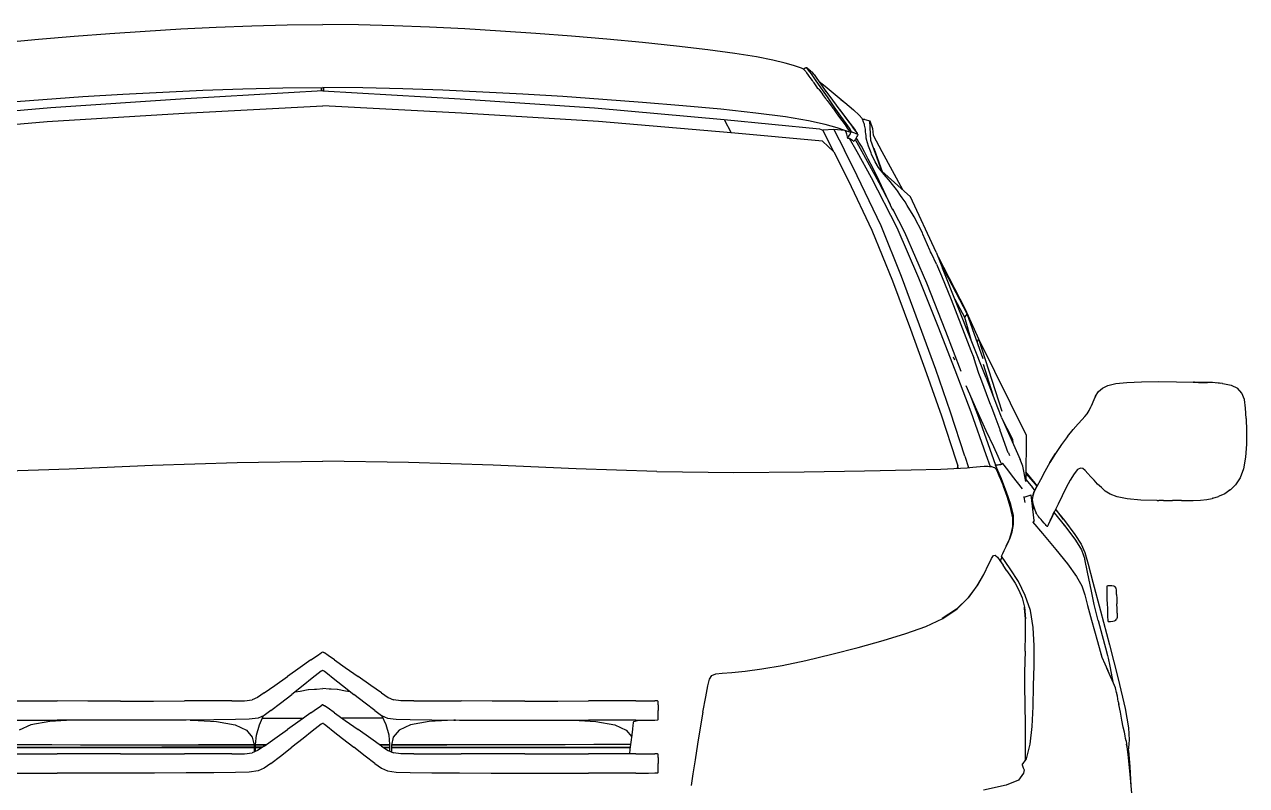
# Model space of a CAD drawing. Header units: millimetres. Extents: x -974 to 1019, y -38 to 1439.
# Drawn here: x -299 to 1019, y 618 to 1439 of the extents above; entities that cross this region are included whole.
import ezdxf

# ---------------------------------------------------------------- set-up
doc = ezdxf.new("R2010")
doc.units = ezdxf.units.MM
doc.header["$MEASUREMENT"] = 0
for name, color, linetype, true_color in [('CITROEN C4  01', 7, 'Continuous', 0x9a0018), ('CITROEN C4  02', 7, 'Continuous', 0xadadad), ('CITROEN C4  05', 7, 'Continuous', 0x0f0f12), ('CITROEN C4  06', 7, 'Continuous', 0x610000), ('CITROEN C4  08', 7, 'Continuous', 0xe1e1e1)]:
    doc.layers.add(name, color=color, linetype=linetype, true_color=true_color)

msp = doc.modelspace()

# ---------------------------------------------------------------- linework, layer by layer
at = {"layer": 'CITROEN C4  01', "linetype": 'Continuous'}
for p, q in [((-92.3, 1436.1), (-54, 1437.7)), ((-54, 1437.7), (-15.7, 1438.7)), ((-15.7, 1438.7), (22.6, 1439.1)), ((22.6, 1439.1), (22.6, 1439.1)), ((22.6, 1439.1), (22.6, 1439.1)), ((61, 1438.7), (22.6, 1439.1)), ((99.3, 1437.7), (61, 1438.7)), ((137.6, 1436.1), (99.3, 1437.7)), ((-284, 1423.1), (-245.6, 1426.4)), ((-245.6, 1426.4), (-207.3, 1429.3)), ((-207.3, 1429.3), (-169, 1431.9)), ((-169, 1431.9), (-130.7, 1434.2)), ((-130.7, 1434.2), (-92.3, 1436.1)), ((175.9, 1434.2), (137.6, 1436.1)), ((214.3, 1431.9), (175.9, 1434.2)), ((252.6, 1429.3), (214.3, 1431.9)), ((290.9, 1426.4), (252.6, 1429.3)), ((329.2, 1423.1), (290.9, 1426.4)), ((-322.3, 1419.5), (-284, 1423.1)), ((367.5, 1419.5), (329.2, 1423.1)), ((404.4, 1415.8), (367.5, 1419.5)), ((438.1, 1411.8), (404.4, 1415.8)), ((467.4, 1407.9), (438.1, 1411.8)), ((490.6, 1404), (467.4, 1407.9)), ((508.4, 1400.4), (490.6, 1404)), ((521.4, 1397.2), (508.4, 1400.4)), ((530.4, 1394.7), (521.4, 1397.2)), ((536, 1393.1), (530.4, 1394.7)), ((539.1, 1392), (536, 1393.1)), ((540.5, 1391.3), (539.1, 1392)), ((541.2, 1390.8), (540.5, 1391.3)), ((542.1, 1390.1), (541.2, 1390.8)), ((541.6, 1390.5), (542.4, 1391.6)), ((542.3, 1389.9), (542.1, 1390.1)), ((542.4, 1391.6), (543.2, 1392.1)), ((543.2, 1392.1), (543.9, 1392.2)), ((543.2, 1392.1), (543.2, 1392.1)), ((544.8, 1392.1), (543.9, 1392.2)), ((543.9, 1392.2), (543.9, 1392.2)), ((545.5, 1391.8), (544.8, 1392.1)), ((544.8, 1392.1), (544.8, 1392.1)), ((546.9, 1389.9), (544.8, 1392.1)), ((546.2, 1391.2), (545.5, 1391.8)), ((547, 1390.5), (546.2, 1391.2)), ((550, 1385.7), (546.9, 1389.9)), ((548, 1389.8), (547, 1390.5)), ((548.9, 1389.1), (548, 1389.8)), ((549.7, 1388.4), (548.9, 1389.1)), ((549.4, 1385.6), (549.4, 1385.6)), ((550.5, 1387.8), (549.7, 1388.4)), ((554.4, 1379.4), (550, 1385.7)), ((550.5, 1387.8), (552.3, 1385.6)), ((552.8, 1385), (552.3, 1385.6)), ((552.8, 1385), (552.8, 1385)), ((552.8, 1385), (555.8, 1380.8)), ((560.1, 1371.2), (554.4, 1379.4)), ((555.8, 1380.8), (560, 1374.6)), ((564.8, 1372), (558.2, 1377.2)), ((560, 1374.6), (565.5, 1366.8)), ((575.6, 1363.2), (564.8, 1372)), ((-279.4, 1358.2), (-236.3, 1361.2)), ((-236.3, 1361.2), (-193.1, 1363.8)), ((-193.1, 1363.8), (-150, 1366)), ((-150, 1366), (-106.8, 1368)), ((-106.8, 1368), (-63.7, 1369.6)), ((-63.7, 1369.6), (-20.5, 1370.6)), ((-20.5, 1370.6), (22.6, 1370.9)), ((21.4, 1367.5), (21.4, 1370.9)), ((21.4, 1367.5), (21.4, 1370.9)), ((21.5, 1367.5), (21.5, 1370.9)), ((21.5, 1367.5), (21.5, 1370.9)), ((22.6, 1370.9), (22.6, 1370.9)), ((22.6, 1370.9), (22.6, 1370.9)), ((65.8, 1370.6), (22.6, 1370.9)), ((23.8, 1367.5), (23.8, 1370.9)), ((23.8, 1367.5), (23.8, 1370.9)), ((23.8, 1367.5), (23.8, 1370.9)), ((23.9, 1367.5), (23.9, 1370.9)), ((108.9, 1369.6), (65.8, 1370.6)), ((152.1, 1368), (108.9, 1369.6)), ((195.2, 1366), (152.1, 1368)), ((238.4, 1363.8), (195.2, 1366)), ((281.5, 1361.2), (238.4, 1363.8)), ((324.7, 1358.2), (281.5, 1361.2)), ((557.8, 1369.1), (557.7, 1369.1)), ((567.1, 1361.1), (560.1, 1371.2)), ((565.3, 1367.2), (572.5, 1357.3)), ((574.6, 1350.3), (567.1, 1361.1)), ((586.5, 1354.3), (575.6, 1363.2)), ((-322.6, 1355), (-279.4, 1358.2)), ((367.8, 1355), (324.7, 1358.2)), ((411, 1351.4), (367.8, 1355)), ((452.3, 1347.6), (411, 1351.4)), ((489.9, 1343.5), (452.3, 1347.6)), ((572.5, 1357.3), (572.5, 1357.3)), ((572.5, 1357.3), (580.6, 1346.5)), ((581.7, 1340.2), (574.6, 1350.3)), ((580.4, 1346.9), (587.8, 1337.1)), ((581.2, 1345.8), (588.1, 1336.7)), ((581.7, 1358.2), (586, 1354.8)), ((586, 1354.8), (595.4, 1346.9)), ((586.5, 1354.3), (586.5, 1354.3)), ((595.4, 1346.9), (601.3, 1341.3)), ((521.9, 1339.3), (489.9, 1343.5)), ((546.6, 1335.1), (521.9, 1339.3)), ((564.8, 1331), (546.6, 1335.1)), ((587.4, 1332.1), (581.7, 1340.2)), ((590.9, 1327.2), (587.4, 1332.1)), ((587.7, 1337.2), (587.8, 1337.1)), ((587.8, 1337.1), (593.9, 1329.2)), ((588.1, 1336.7), (594.2, 1328.8)), ((601.3, 1341.3), (604.7, 1337.5)), ((604.7, 1337.5), (605.2, 1336.7)), ((577.7, 1327.4), (564.8, 1331)), ((586.1, 1324.6), (577.7, 1327.4)), ((591.2, 1322.8), (586.1, 1324.6)), ((587.7, 1321.2), (587.8, 1320.6)), ((590.8, 1319.8), (589.9, 1318.4)), ((591.6, 1321.2), (590.8, 1319.8)), ((592.6, 1324.6), (590.9, 1327.2)), ((592, 1322.6), (591.2, 1322.8)), ((591.5, 1323.3), (592, 1322.6)), ((592.2, 1322.4), (591.6, 1321.2)), ((592.6, 1323.1), (592.2, 1322.4)), ((593, 1323.4), (592.6, 1324.6)), ((592.6, 1323.1), (593, 1323.4)), ((593, 1323.4), (593.4, 1323.3)), ((593.4, 1323.3), (594.1, 1323)), ((593.9, 1329.2), (597.5, 1324.5)), ((594.1, 1323), (595.2, 1322.6)), ((597.8, 1324.1), (594.2, 1328.8)), ((595.2, 1322.6), (596.5, 1322.1)), ((596.5, 1322.1), (597.9, 1321.5)), ((599.6, 1321.7), (597.8, 1324.1)), ((597.9, 1321.5), (599, 1321.1)), ((599.6, 1319.3), (598.9, 1318.1)), ((599, 1321.1), (599.7, 1320.8)), ((600, 1320.5), (599.6, 1321.7)), ((599.9, 1320), (599.6, 1319.3)), ((599.7, 1320.8), (600, 1320.5)), ((600, 1320.5), (599.9, 1320)), ((589.3, 1317.2), (588.8, 1316.5)), ((588.8, 1316.5), (588.8, 1316.5)), ((588.8, 1316.5), (588.8, 1316.5)), ((589.9, 1318.4), (589.3, 1317.2)), ((591.9, 1315.6), (592.6, 1315.1)), ((596.1, 1313.4), (595.8, 1313.1)), ((596.6, 1314.1), (596.1, 1313.4)), ((597.3, 1315.2), (596.6, 1314.1)), ((598.1, 1316.6), (597.3, 1315.2)), ((598.9, 1318.1), (598.1, 1316.6)), ((599.1, 1315.4), (598.2, 1316.8)), ((601.1, 1312.1), (599.1, 1315.4)), ((603.8, 1307.6), (601.1, 1312.1)), ((607.1, 1301.6), (603.8, 1307.6)), ((611.3, 1293.8), (607.1, 1301.6)), ((616.5, 1283.5), (611.3, 1293.8)), ((622.9, 1270.5), (616.5, 1283.5)), ((619, 1289.4), (619, 1289.4)), ((624.1, 1282.2), (624.1, 1282.2)), ((630.6, 1254.2), (622.9, 1270.5)), ((637.6, 1238.9), (630.6, 1254.2)), ((637.6, 1238.9), (637.3, 1240.2)), ((685, 1180.5), (690.4, 1167.9)), ((690.4, 1167.9), (700.7, 1142.5)), ((700.7, 1142.5), (711.3, 1115.5)), ((711.3, 1115.5), (722.1, 1087.2)), ((722.1, 1087.2), (725, 1079.5)), ((704.7, 1077.1), (703.4, 1080.2)), ((728.4, 1023.1), (716.8, 1049.1)), ((856.4, 1038.1), (859.8, 1043)), ((859.8, 1043), (864, 1046.8)), ((864, 1046.8), (869.9, 1049.7)), ((869.9, 1049.7), (878.3, 1051.8)), ((878.3, 1051.8), (890.2, 1053)), ((890.2, 1053), (906.2, 1053.7)), ((906.2, 1053.7), (924.7, 1053.8)), ((924.7, 1053.8), (943.8, 1053.6)), ((943.8, 1053.6), (961.9, 1053.2)), ((961.9, 1053.2), (973.5, 1052.8)), ((973.5, 1052.8), (962, 1053.2)), ((962.3, 1053.2), (962, 1053.2)), ((974.2, 1052.8), (962.2, 1053.2)), ((962.2, 1053.2), (962.4, 1053.2)), ((962.7, 1053.2), (975.2, 1052.8)), ((962.7, 1053.2), (962.8, 1053.2)), ((963.4, 1053.1), (976.6, 1052.7)), ((963.5, 1053.1), (963.4, 1053.1)), ((964.4, 1053.1), (977.5, 1052.7)), ((964.5, 1053.1), (964.4, 1053.1)), ((967.7, 1052.9), (967.7, 1052.9)), ((967.7, 1052.9), (977.5, 1052.7)), ((969.3, 1052.8), (969.3, 1052.8)), ((969.3, 1052.8), (976.6, 1052.7)), ((970.5, 1052.8), (970.5, 1052.8)), ((982.6, 1052.7), (970.5, 1052.8)), ((991.8, 1051.9), (982.6, 1052.7)), ((982.6, 1052.7), (982.6, 1052.7)), ((993.4, 1051.8), (986.9, 1052.3)), ((991.8, 1051.9), (991.8, 1051.9)), ((993.4, 1051.8), (993.8, 1051.8)), ((993.8, 1051.8), (1002.7, 1049.9)), ((1002.7, 1049.9), (1009.7, 1046.6)), ((1014.4, 1041.5), (1009.7, 1046.6)), ((854.7, 1034.2), (851.9, 1027.3)), ((856.5, 1038.1), (854.7, 1034.2)), ((856.1, 1037.3), (856.4, 1038.1)), ((856.5, 1038.1), (856.5, 1038.1)), ((856.6, 1038.1), (856.6, 1038.1)), ((1017.1, 1034.4), (1014.4, 1041.5)), ((1018.5, 1025.3), (1017.1, 1034.4)), ((738.6, 1000.8), (728.4, 1023.1)), ((841.9, 1012.8), (845.1, 1016.2)), ((845.1, 1016.2), (847.6, 1019.2)), ((847.6, 1019.2), (849.8, 1022.6)), ((849.8, 1022.6), (851.9, 1027.3)), ((851.9, 1027.3), (851.9, 1027.3)), ((1019.1, 1014.1), (1018.5, 1025.3)), ((832.5, 1002.2), (837.8, 1008.4)), ((837.8, 1008.4), (841.9, 1012.8)), ((1019.1, 1014.1), (1019.5, 1000.7)), ((746.6, 983.6), (738.6, 1000.8)), ((826.3, 994.6), (819.7, 985.8)), ((826.3, 994.6), (832.5, 1002.2)), ((1019.5, 1000.7), (1019.3, 986.3)), ((751.5, 973), (746.6, 983.6)), ((762.5, 976.9), (763.5, 974)), ((762.5, 976.9), (762.5, 976.9)), ((813.2, 976.4), (807.1, 966.5)), ((807.1, 966.5), (813.2, 976.4)), ((819.7, 985.8), (813.2, 976.4)), ((819.7, 985.8), (813.2, 976.4)), ((819.7, 985.8), (817.8, 983)), ((819.7, 985.8), (817.8, 983)), ((1019.3, 986.3), (1018.3, 972.2)), ((-250.9, 959.8), (-161.3, 963.5)), ((-161.3, 963.5), (-69.8, 966.7)), ((-69.8, 966.7), (22.6, 968.1)), ((22.6, 968.1), (22.6, 968.1)), ((22.6, 968.1), (22.6, 968.1)), ((115.1, 966.7), (22.6, 968.1)), ((206.5, 963.5), (115.1, 966.7)), ((296.2, 959.8), (206.5, 963.5)), ((748.6, 963.8), (749.3, 963.9)), ((754.9, 949), (748.6, 963.8)), ((749.3, 963.9), (750.1, 964)), ((750.1, 964), (750.8, 964)), ((750.8, 964), (751.6, 964.1)), ((754, 967.4), (751.5, 973)), ((751.6, 964.1), (752.5, 964.2)), ((752.5, 964.2), (753.3, 964.3)), ((753.3, 964.3), (754.2, 964.4)), ((755, 965.1), (754, 967.4)), ((754.2, 964.4), (754.9, 964.6)), ((754.9, 964.6), (755.5, 964.9)), ((755.1, 964.7), (755, 965.1)), ((755.5, 964.9), (755.9, 965.2)), ((755.9, 965.2), (756.2, 965.4)), ((756.3, 965.5), (756.2, 965.4)), ((756.2, 965.4), (756.2, 965.4)), ((761.7, 958.6), (756.3, 965.5)), ((807.1, 966.5), (801.7, 956.8)), ((807.1, 966.5), (808.9, 969.4)), ((807.1, 966.5), (808.9, 969.4)), ((1018.3, 972.2), (1016.1, 959.7)), ((-337.8, 956.9), (-250.9, 959.8)), ((383.1, 956.9), (296.2, 959.8)), ((383.1, 956.9), (466.3, 955.9)), ((466.3, 955.9), (542.2, 956.3)), ((542.2, 956.3), (607.2, 957.4)), ((607.2, 957.4), (657.5, 958.7)), ((657.5, 958.7), (689.7, 959.5)), ((689.7, 959.5), (710.9, 960.3)), ((710.9, 960.3), (717.8, 960.8)), ((710.9, 960.3), (710.9, 960.3)), ((717.8, 960.8), (721, 961.3)), ((721, 961.3), (724.1, 961.6)), ((724.1, 961.6), (727.9, 962)), ((727.9, 962), (732.1, 962.4)), ((732.1, 962.4), (736.3, 962.6)), ((736.3, 962.6), (740.1, 962.6)), ((740.1, 962.6), (742.9, 962.2)), ((741.9, 962.3), (744, 962.1)), ((742.9, 962.2), (742.9, 962.2)), ((746.5, 961.3), (744, 962.1)), ((747.8, 960.7), (746.5, 961.3)), ((747.8, 960.7), (748.7, 960)), ((748.7, 960), (749.7, 958.7)), ((751, 955.7), (749.7, 958.7)), ((753.1, 950.4), (751, 955.7)), ((753.1, 950.4), (757.1, 940.6)), ((767, 951.8), (761.7, 958.6)), ((772.4, 945), (767, 951.8)), ((769.2, 958), (769.2, 958)), ((781.4, 954.8), (791.6, 942.9)), ((801.7, 956.8), (797, 948)), ((833.4, 954.3), (829.3, 947.6)), ((837, 958.9), (833.4, 954.3)), ((840.1, 960.6), (837, 958.9)), ((842.7, 960.1), (840.1, 960.6)), ((840.1, 960.6), (840.1, 960.6)), ((842.7, 960.1), (842.7, 960.1)), ((845.3, 958), (842.7, 960.1)), ((848.2, 954.8), (845.3, 958)), ((845.3, 958), (845.3, 958)), ((851.5, 951.2), (848.2, 954.8)), ((851.5, 951.2), (851.5, 951.2)), ((851.5, 951.2), (851.5, 951.2)), ((855, 947.4), (851.6, 951.1)), ((1012.5, 949.9), (1007.7, 942.5)), ((1016.1, 959.7), (1012.5, 949.9)), ((760.6, 934.6), (754.9, 949)), ((761.2, 929.7), (757.1, 940.6)), ((777.7, 938.2), (772.4, 945)), ((773.3, 946.4), (773.3, 946.4)), ((781.5, 947.8), (780.9, 948.4)), ((781.5, 947.8), (788.4, 939.7)), ((791.1, 936.6), (788.4, 939.7)), ((790.4, 935.1), (793.2, 940.5)), ((793.2, 940.5), (790.4, 935.1)), ((791.6, 942.9), (793.3, 940.8)), ((797, 948), (793.2, 940.5)), ((797, 948), (796.7, 947.5)), ((824.9, 939.4), (820.4, 930.5)), ((829.3, 947.6), (824.9, 939.4)), ((858.7, 943.3), (855, 947.4)), ((855, 947.4), (855, 947.4)), ((855, 947.4), (855, 947.4)), ((855.3, 947.3), (855.3, 947.3)), ((862.8, 939.4), (858.7, 943.3)), ((858.7, 943.3), (858.7, 943.3)), ((858.9, 943.3), (858.9, 943.3)), ((859.2, 943.3), (859.2, 943.3)), ((867, 935.7), (862.8, 939.4)), ((1001.8, 936.9), (995.9, 932.9)), ((1002.1, 937.1), (1001.1, 936.4)), ((1001.8, 936.9), (1001.8, 936.9)), ((1007.7, 942.5), (1002.1, 937.1)), ((765.1, 921.3), (760.6, 934.6)), ((764.9, 918), (761.2, 929.7)), ((788.7, 930.7), (788.1, 926.6)), ((788.1, 926.6), (788.1, 926.6)), ((788.1, 926.5), (788.8, 921.8)), ((788.7, 930.7), (790.4, 935.1)), ((790.4, 935.1), (788.7, 930.7)), ((790.6, 935.5), (790.4, 935.1)), ((820.4, 930.5), (816.1, 921.6)), ((872.3, 932.3), (867, 935.7)), ((879.8, 929.5), (872.3, 932.3)), ((890.5, 927.3), (879.8, 929.5)), ((905.4, 926), (890.5, 927.3)), ((922.6, 925.5), (905.4, 926)), ((923, 925.5), (922.6, 925.5)), ((923, 925.5), (923.7, 925.5)), ((923.7, 925.5), (924.9, 925.5)), ((926.9, 925.5), (924.9, 925.5)), ((930, 925.5), (926.9, 925.5)), ((930, 925.5), (934.4, 925.5)), ((934.4, 925.5), (939.5, 925.5)), ((944.7, 925.5), (939.5, 925.5)), ((949.4, 925.5), (944.7, 925.5)), ((949.4, 925.5), (953, 925.5)), ((953, 925.5), (962, 925.4)), ((962, 925.4), (969.7, 925.8)), ((969.7, 925.8), (976.5, 926.5)), ((976.5, 926.5), (982.4, 927.6)), ((983.2, 927.9), (982.4, 927.6)), ((983.2, 927.9), (989.2, 929.8)), ((989.8, 930.1), (989.2, 929.8)), ((995.9, 932.9), (989.8, 930.1)), ((767.2, 906.8), (764.9, 918)), ((767.8, 909.5), (765.1, 921.3)), ((788.8, 921.8), (790.9, 915.5)), ((790.9, 915.4), (792.3, 911.8)), ((790.9, 915.4), (791.1, 915)), ((790.9, 915.4), (790.9, 915.4)), ((808.5, 905.6), (812, 913.3)), ((808.5, 905.6), (812, 913.2)), ((812, 913.2), (808.5, 905.6)), ((808.5, 905.6), (812, 913.1)), ((808.5, 905.6), (812, 913.1)), ((812, 913.1), (808.5, 905.6)), ((811.7, 912.5), (812, 912.2)), ((811.7, 912.5), (812, 912.2)), ((811.9, 912.1), (811.7, 912.4)), ((811.9, 912.1), (811.8, 912.2)), ((811.9, 912.3), (812, 912.2)), ((816.1, 921.6), (812, 913.1)), ((812, 912.2), (824.6, 896.8)), ((813.4, 916), (823, 903.8)), ((765.6, 889.5), (767.2, 897.4)), ((766.7, 891.6), (768.1, 899.7)), ((767.2, 897.4), (767.2, 906.8)), ((768.1, 899.7), (767.8, 909.5)), ((788.8, 902.2), (799.1, 890.1)), ((789.2, 900.5), (789.2, 900.5)), ((789.2, 900.5), (789.2, 900.5)), ((804.6, 897.4), (805.7, 899.6)), ((805.7, 899.6), (808.5, 905.6)), ((807.7, 903.9), (808.5, 905.6)), ((821.7, 900.3), (823.5, 898.2)), ((823.4, 898.3), (822.5, 899.4)), ((823, 903.8), (834.2, 888.8)), ((823, 898.8), (823.4, 898.3)), ((823.6, 898.1), (823.4, 898.3)), ((824.6, 896.8), (835, 882.9)), ((761.7, 879.7), (764.3, 885.1)), ((763.2, 882.9), (765.6, 889.5)), ((764.3, 885.1), (766.7, 891.6)), ((799.1, 890.1), (813.6, 872.8)), ((834.4, 883.7), (831.4, 887.6)), ((834.2, 888.8), (840.9, 878.6)), ((834.6, 883.5), (834.4, 883.7)), ((756.4, 868.4), (757.9, 871.6)), ((757.9, 871.6), (759.6, 875.3)), ((759.6, 875.3), (761.7, 879.7)), ((760, 876.2), (760.6, 877.5)), ((760.6, 877.5), (763.2, 882.9)), ((813.6, 872.8), (826.1, 857.1)), ((835, 882.9), (841.3, 872.4)), ((840.9, 878.6), (845.1, 869.4)), ((841.3, 872.4), (844.9, 862.3)), ((754.1, 859.8), (754.8, 862.3)), ((754.8, 862.3), (755.6, 864.7)), ((755, 865.4), (756.4, 868.4)), ((764.4, 852), (755, 865.4)), ((844.9, 865.8), (844.9, 865.8)), ((845, 862.1), (844.9, 862.2)), ((848, 848.2), (845, 862.1)), ((845.1, 869.4), (848.7, 857)), ((773.2, 838.1), (764.4, 852)), ((826.1, 857.1), (835.8, 843.7)), ((852, 827.6), (848, 848.2)), ((848.7, 857), (853.7, 837.4)), ((780.6, 823.2), (773.2, 838.1)), ((835.8, 843.7), (841.6, 833.5)), ((841.6, 833.5), (845.1, 823.9)), ((851.3, 838), (851.3, 838)), ((853.7, 837.4), (861.9, 806.5)), ((869.2, 833.1), (869.3, 833.8)), ((869.2, 831.6), (869.2, 833.1)), ((869.2, 829.6), (869.2, 831.6)), ((869.3, 833.8), (871.8, 834)), ((869.3, 833.8), (869.3, 833.8)), ((871.8, 834), (874.2, 834)), ((874.2, 834), (876.1, 833.6)), ((874.2, 834), (874.2, 834)), ((876.1, 833.6), (877.5, 832.8)), ((876.1, 833.6), (876.1, 833.6)), ((877.5, 832.8), (877.8, 832.4)), ((878.7, 830.9), (877.8, 832.4)), ((877.8, 832.4), (877.8, 832.4)), ((879, 829), (878.7, 830.9)), ((777, 821.4), (777.1, 821.4)), ((777.1, 821.4), (777, 821.4)), ((786.2, 806.9), (780.6, 823.2)), ((845.1, 823.9), (848, 812.4)), ((855, 813.3), (852, 827.6)), ((869.1, 827.5), (869.2, 829.6)), ((869.1, 825.6), (869.1, 827.5)), ((869.1, 824.3), (869.1, 825.6)), ((869.1, 823.1), (869.1, 824.3)), ((869.2, 821.3), (869.1, 823.1)), ((869.2, 818.6), (869.2, 821.3)), ((869.4, 814.2), (869.2, 818.6)), ((879.2, 827.3), (879, 829)), ((879.3, 824.3), (879.2, 827.3)), ((879.3, 824.3), (879.4, 819.7)), ((879.4, 819.7), (879.6, 814.2)), ((789.1, 788.6), (786.2, 806.9)), ((848, 812.4), (852, 796.4)), ((859.1, 797.6), (854.6, 814.7)), ((854.6, 814.7), (854.6, 814.7)), ((861.9, 806.5), (871.6, 769.9)), ((869.6, 809.1), (869.4, 814.2)), ((869.7, 804), (869.6, 809.1)), ((879.8, 808.7), (879.6, 814.2)), ((879.9, 804.1), (879.8, 808.7)), ((852, 796.4), (858.5, 773.4)), ((859.5, 796), (859.1, 797.6)), ((859.5, 796), (863.8, 780)), ((869.9, 799.7), (869.7, 804)), ((870, 796.9), (869.9, 799.7)), ((870, 795.4), (870, 796.9)), ((870.1, 795), (870, 795.4)), ((870.1, 795), (872.6, 795.2)), ((870.1, 795), (870.1, 795)), ((872.6, 795.2), (875, 795.4)), ((875, 795.4), (876.9, 795.9)), ((876.9, 795.9), (878.3, 796.5)), ((878.3, 796.5), (879.2, 797.5)), ((879.6, 798.2), (879.2, 797.5)), ((879.2, 797.5), (879.2, 797.5)), ((879.9, 799.4), (879.6, 798.2)), ((879.9, 804.1), (880, 801.1)), ((880, 801.1), (879.9, 799.4)), ((879.9, 799.4), (879.9, 799.4)), ((790.2, 768.7), (789.1, 788.6)), ((863.8, 780), (867.3, 766.6)), ((790.1, 747.7), (790.2, 768.7)), ((858.5, 773.4), (863.3, 756.4)), ((867.3, 766.6), (869.5, 758.3)), ((871.6, 769.9), (881.1, 733)), ((861.9, 759.5), (861.9, 759.5)), ((863, 757.1), (863, 756.9)), ((863.3, 756.4), (869.6, 742)), ((869.5, 758.3), (869.5, 758.3)), ((869.5, 758.3), (870.2, 755.3)), ((869.5, 758.3), (869.5, 758.3)), ((870.2, 755.3), (871.9, 746.8)), ((789.5, 725.7), (790.1, 747.7)), ((867.5, 746.2), (867.5, 746.2)), ((868.1, 745.3), (869.6, 742)), ((872.7, 735.8), (869.6, 742)), ((871.9, 746.8), (874.6, 733.4)), ((789.2, 703.3), (789.5, 725.7)), ((876, 728.6), (872.7, 735.8)), ((874.6, 733.4), (875.1, 730.6)), ((878, 723.3), (876, 728.6)), ((881.1, 733), (888.4, 701.3)), ((879.2, 718.5), (878, 723.3)), ((879.2, 718.5), (879.2, 718.5)), ((879.2, 718.5), (879.3, 718.1)), ((880.1, 714.3), (879.2, 718.5)), ((881.1, 708.9), (880.1, 714.3)), ((788.3, 681.8), (789.2, 703.3)), ((881.1, 708.9), (881.1, 708.9)), ((881.7, 705.6), (881.7, 705.6)), ((883.4, 697.1), (881.7, 705.6)), ((888.4, 701.3), (891.9, 680.4)), ((-272, 687), (-292.6, 683.6)), ((-248, 688.5), (-272, 687)), ((-120.5, 688.7), (-118.7, 688.7)), ((-118.7, 688.7), (-120.5, 688.7)), ((-118.7, 688.7), (-92.2, 687)), ((-92.2, 687), (-71.8, 683.6)), ((-45.8, 683.6), (-41.2, 693.5)), ((-42.5, 690.7), (-42.5, 690.7)), ((-42.5, 690.7), (-28.6, 690.7)), ((-28.6, 690.7), (-12.6, 690.7)), ((-12.6, 690.7), (1.8, 690.7)), ((57.9, 690.7), (43.4, 690.7)), ((73.8, 690.7), (57.9, 690.7)), ((87.8, 690.7), (73.8, 690.7)), ((91, 683.6), (86.5, 693.5)), ((87.8, 690.7), (87.8, 690.7)), ((137.4, 687), (117.1, 683.6)), ((163.9, 688.7), (137.4, 687)), ((165.7, 688.7), (163.9, 688.7)), ((163.9, 688.7), (165.7, 688.7)), ((293.3, 688.5), (317.3, 687)), ((317.3, 687), (337.8, 683.6)), ((357.9, 685.5), (358, 686.6)), ((358, 686.6), (358.1, 687.2)), ((358.1, 687.2), (363.5, 688.6)), ((885, 688.6), (883.4, 697.1)), ((886.5, 681.2), (885, 688.6)), ((-292.6, 683.6), (-304.9, 677.8)), ((-71.8, 683.6), (-59.6, 677.8)), ((-59.6, 677.8), (-53.5, 670.3)), ((-48.8, 672.3), (-45.8, 683.6)), ((94.1, 672.3), (91, 683.6)), ((104.9, 677.8), (98.7, 670.3)), ((117.1, 683.6), (104.9, 677.8)), ((337.8, 683.6), (350.1, 677.8)), ((350.1, 677.8), (356.1, 670.6)), ((356.3, 672.6), (357.1, 679)), ((357.1, 679), (357.6, 683.1)), ((357.6, 683.1), (357.9, 685.5)), ((786.1, 662.6), (788.3, 681.8)), ((887.6, 675.7), (886.5, 681.2)), ((888.3, 671.7), (887.6, 675.7)), ((891.9, 680.4), (892.7, 667.2)), ((-108.2, 662), (-111.4, 662)), ((-64.7, 662), (-108.2, 662)), ((-51.5, 662), (-64.7, 662)), ((-53.5, 670.3), (-51.5, 661.7)), ((-51.5, 661.7), (-51.5, 654.3)), ((-49.9, 662.4), (-48.8, 672.3)), ((-49.9, 654.9), (-49.9, 662.4)), ((-38.8, 662), (-49.9, 662)), ((-49.9, 662), (-38.9, 662)), ((84.1, 662), (95.1, 662)), ((95.1, 662), (84.2, 662)), ((95.1, 662.4), (94.1, 672.3)), ((95.1, 654.9), (95.1, 662.4)), ((98.7, 670.3), (96.7, 661.7)), ((96.7, 661.7), (96.7, 654.3)), ((96.8, 662), (109.9, 662)), ((109.9, 662), (153.5, 662)), ((153.5, 662), (156.6, 662)), ((354.4, 657.2), (355.4, 664.9)), ((355.4, 664.9), (356.3, 672.6)), ((781.9, 647), (786.1, 662.6)), ((888.9, 668.8), (888.3, 671.7)), ((889.4, 666.3), (888.9, 668.8)), ((889.4, 666.3), (890, 662.6)), ((890.2, 660.4), (890, 662.6)), ((890, 662.6), (891.4, 651.7)), ((892.7, 667.2), (892, 658.7)), ((-309.4, 659), (-231.4, 659)), ((-281.1, 659), (-309.4, 659)), ((-237.7, 659), (-281.1, 659)), ((-194.3, 659.1), (-237.7, 659)), ((-231.4, 659), (-107.6, 659.1)), ((-150.9, 659.1), (-194.3, 659.1)), ((-107.5, 659.1), (-150.9, 659.1)), ((-107.6, 659.1), (-51.5, 659.1)), ((-64.2, 659.1), (-107.5, 659.1)), ((-51.5, 659.1), (-64.2, 659.1)), ((-49.9, 659.1), (-43.1, 659.1)), ((-43, 659.1), (-49.9, 659.1)), ((88.2, 659.1), (95.1, 659.1)), ((95.1, 659.1), (88.3, 659.1)), ((152.8, 659.1), (96.7, 659.1)), ((96.7, 659.1), (109.4, 659.1)), ((109.4, 659.1), (152.8, 659.1)), ((276.7, 659), (152.8, 659.1)), ((152.8, 659.1), (196.2, 659.1)), ((196.2, 659.1), (239.6, 659.1)), ((239.6, 659.1), (283, 659)), ((354.7, 659), (276.7, 659)), ((283, 659), (326.4, 659)), ((326.4, 659), (354.7, 659)), ((353.8, 652.2), (354.4, 657.2)), ((777.4, 640.3), (781.9, 647)), ((892, 658.7), (891.2, 653.1)), ((891.4, 651.7), (893.3, 634)), ((892.2, 655.8), (891.9, 658.3)), ((892.2, 655.8), (893.5, 638.3)), ((893.3, 634), (895.4, 609.8)), ((893.5, 638.3), (894.7, 617.6))]:
    msp.add_line(p, q, dxfattribs=at)
at = {"layer": 'CITROEN C4  01', "linetype": 'Continuous', "flags": 128}
for points in [[(557.7, 1369.1), (557.4, 1369.7), (557, 1370.1), (555.9, 1371.7), (552.7, 1376.1), (551.9, 1377.2), (551.9, 1377.2), (550.9, 1378.6), (548.5, 1382), (547.5, 1383.4), (547.4, 1383.4), (546.7, 1384.4), (545, 1386.7), (544.3, 1387.7), (544.3, 1387.7), (543.9, 1388.2), (542.7, 1389.5), (542.3, 1389.9), (542.3, 1389.9), (542.3, 1389.9)], [(557.8, 1369.1), (561.7, 1363.8), (561.9, 1363.6), (565.1, 1359.3), (565.2, 1359.2), (565.8, 1358.4), (566.2, 1357.9), (566.9, 1357), (569, 1354.2), (570.5, 1352.2), (573, 1348.7), (573.6, 1348.1), (576.7, 1343.7), (578.5, 1341.3), (580.3, 1338.7), (582.7, 1335.6), (584.2, 1333.5), (585.9, 1331), (586.2, 1330.7)], [(609.1, 1316.2), (608.9, 1319.3), (608.7, 1321), (608.4, 1323.2), (608.3, 1324), (608.1, 1326.1), (607.3, 1330.4), (607.1, 1331.4), (607.1, 1331.6), (607, 1331.8), (605.9, 1334.7), (605.7, 1335.1), (605.1, 1336.7), (605.1, 1336.7)], [(586.2, 1330.7), (588.6, 1327.3), (589.7, 1325.7), (591, 1323.9), (591.5, 1323.3)], [(586.7, 1324.4), (586.8, 1324), (587, 1323.5), (587.5, 1322.2), (587.5, 1322), (587.7, 1321.2)], [(587.8, 1320.6), (588.1, 1319.2), (588.5, 1317.8), (588.5, 1317.7), (588.5, 1317.6)], [(588.5, 1317.6), (588.7, 1316.9), (588.8, 1316.5), (588.8, 1316.5), (588.8, 1316.5), (589, 1316.5), (589.4, 1316.5), (589.5, 1316.5), (589.6, 1316.5), (589.9, 1316.5), (590.3, 1316.4), (590.3, 1316.4)], [(590.3, 1316.4), (590.7, 1316.4), (591.3, 1316), (591.4, 1315.9), (591.9, 1315.6)], [(592.6, 1315.1), (593, 1314.9), (593.8, 1314.4), (594.2, 1314.1), (594.5, 1313.9), (594.8, 1313.7), (595.3, 1313.3), (595.4, 1313.3), (595.5, 1313.2), (595.7, 1313.1), (595.7, 1313.1), (595.8, 1313.1), (595.8, 1313.1)], [(635.2, 1269.3), (628.3, 1277.3), (622.4, 1284.9), (618.8, 1290.9), (618.6, 1291.2), (618.4, 1291.7), (614.9, 1299.2), (614.3, 1300.6), (611.6, 1307.8), (609.3, 1314.9), (609.2, 1315.2), (609.2, 1315.4), (609.2, 1315.9), (609.1, 1316.2)], [(685, 1180.5), (679.5, 1192), (678.5, 1193.8), (678, 1194.9), (677.7, 1195.5), (670.3, 1212.8), (669.6, 1214.1), (660.8, 1231.4), (659.6, 1233.4), (653.2, 1243.9), (650.9, 1247.7), (647.7, 1252.1), (645.9, 1254.5), (642.9, 1259.5), (641.7, 1261.1), (635.9, 1268.3), (635.2, 1269.3), (635.2, 1269.3)], [(732, 1058.9), (731.9, 1059.1), (730.6, 1062.5), (725, 1079.5)], [(762.5, 976.9), (762.4, 976.9), (753.7, 1001.2), (753.5, 1001.6), (748.2, 1016), (747.8, 1017.2), (743.9, 1027.5), (743.9, 1027.8), (743.3, 1029.2), (742.6, 1030.9), (732.6, 1057.3), (732, 1058.9)], [(978, 1052.7), (966, 1053), (966, 1053)], [(790.8, 915.7), (788.8, 921.8), (788.2, 926.2)], [(791.8, 913.2), (791.7, 913.3), (791.7, 913.3)], [(792.2, 912.2), (792.2, 912.2), (792.2, 912.2)], [(804.7, 897.4), (804.6, 897.4), (804.4, 897.5), (804.2, 897.6), (803.4, 898.5), (803.2, 898.6), (802.5, 899.5), (802.5, 899.5), (801.2, 901), (798.8, 903.7), (797.7, 905), (796.2, 906.8), (794.8, 908.4), (794.5, 908.8), (794.1, 909.3), (793.4, 910.2), (793.4, 910.2), (793, 910.8), (792.7, 911.2), (792.5, 911.4), (792.3, 911.8), (792.3, 911.8)], [(805.2, 898.5), (805.1, 898.4), (805.1, 898.3)], [(-7.6, 718.9), (-7.1, 719), (-1.7, 719.8), (6.8, 721.5), (7.2, 721.5), (13.6, 721.9), (15.7, 722), (22.6, 722.6)], [(22.6, 722.6), (22.6, 722.6), (22.6, 722.6)], [(22.6, 722.6), (22.6, 722.6), (22.6, 722.6)], [(52.9, 718.9), (52.3, 719), (47, 719.8), (38.4, 721.5), (38.1, 721.5), (31.7, 721.9), (29.5, 722), (22.6, 722.6)], [(881.1, 708.9), (881.7, 705.6), (881.6, 706.4)], [(-309.8, 662.4), (-308.2, 662.4), (-282.3, 662.3), (-281.9, 662.3), (-269.8, 662.2), (-238.8, 662.1), (-233.3, 662.1), (-231.5, 662.1), (-195.3, 662), (-195.2, 662), (-190.5, 662), (-151.7, 662), (-149.5, 662), (-111.4, 662), (-108.5, 661.9), (-108.5, 661.9), (-108.2, 661.9), (-82.5, 662), (-66.3, 662), (-64.7, 662), (-51.5, 662)], [(355.1, 662.4), (353.4, 662.4), (327.5, 662.3), (327.1, 662.3), (315.1, 662.2), (284, 662.1), (278.5, 662.1), (276.8, 662.1), (240.6, 662), (240.5, 662), (235.8, 662), (197, 662), (194.8, 662), (156.6, 662), (153.8, 661.9), (153.7, 661.9), (153.4, 661.9), (127.8, 662), (111.6, 662), (109.9, 662), (96.8, 662)], [(-151, 659.3), (-178.6, 659.2), (-194.4, 659.2), (-216.5, 659.2), (-224.7, 659.2), (-231.5, 659.2), (-237.8, 659.2), (-277.1, 659.1), (-281.1, 659.1), (-298.4, 659.1), (-309.4, 659.1)], [(-51.5, 659.3), (-64.2, 659.3), (-85.4, 659.3), (-87.7, 659.3), (-107.6, 659.3), (-107.6, 659.3), (-132.6, 659.3), (-151, 659.3)], [(-42.7, 659.3), (-44.3, 659.3), (-49.9, 659.3)], [(88, 659.3), (89.6, 659.3), (95.1, 659.3)], [(96.7, 659.3), (109.4, 659.3), (130.6, 659.3), (133, 659.3), (152.8, 659.3), (152.9, 659.3), (177.8, 659.3), (196.2, 659.3)], [(196.2, 659.3), (223.9, 659.2), (239.6, 659.2), (261.7, 659.2), (269.9, 659.2), (276.8, 659.2), (283, 659.2), (322.4, 659.1), (326.4, 659.1), (343.7, 659.1), (354.7, 659.1)], [(777.4, 640.3), (778.2, 638.4), (778.5, 637.2), (779.4, 635.1)]]:
    msp.add_lwpolyline(points, dxfattribs=at)
at = {"layer": 'CITROEN C4  02', "linetype": 'Continuous'}
for p, q in [((9.8, 753.5), (-1.7, 745.3)), ((9.8, 753.5), (16.9, 758.5)), ((16.9, 758.5), (20.7, 761.1)), ((22.2, 762.1), (20.7, 761.1)), ((22.6, 762.2), (22.2, 762.1)), ((22.2, 762.1), (22.2, 762.1)), ((22.2, 762.1), (22.2, 762.1)), ((22.6, 762.2), (23.1, 762.1)), ((23.1, 762.1), (23.1, 762.1)), ((23.1, 762.1), (24.6, 761.1)), ((23.1, 762.1), (23.1, 762.1)), ((28.3, 758.5), (24.6, 761.1)), ((35.4, 753.5), (28.3, 758.5)), ((35.4, 753.5), (46.9, 745.3)), ((-1.7, 745.3), (-15.4, 735.6)), ((17.5, 738.8), (11.3, 733.9)), ((17.5, 738.8), (11.3, 733.9)), ((20.8, 741.3), (17.5, 738.8)), ((17.5, 738.8), (17.5, 738.8)), ((22.2, 742.3), (20.8, 741.3)), ((22.6, 742.3), (22.2, 742.3)), ((22.6, 742.3), (23, 742.3)), ((23, 742.3), (24.4, 741.3)), ((24.4, 741.3), (27.7, 738.8)), ((27.7, 738.8), (33.9, 733.9)), ((27.7, 738.8), (27.7, 738.8)), ((27.7, 738.8), (33.9, 733.9)), ((46.9, 745.3), (60.7, 735.6)), ((-40.7, 717.9), (-29.2, 725.9)), ((-29.2, 725.9), (-15.4, 735.6)), ((1.3, 725.9), (-10.8, 716.4)), ((11.3, 733.9), (1.3, 725.9)), ((33.9, 733.9), (44, 725.9)), ((44, 725.9), (56.1, 716.4)), ((74.4, 725.9), (60.7, 735.6)), ((85.9, 717.9), (74.4, 725.9)), ((-47.7, 713), (-53.7, 710.5)), ((-40.7, 717.9), (-47.7, 713)), ((85.9, 717.9), (93, 713)), ((93, 713), (98.9, 710.5)), ((-315, 709.4), (-292.8, 709.3)), ((-292.8, 709.3), (-264, 709.3)), ((-230.9, 709.2), (-264, 709.3)), ((-195.6, 709.2), (-230.9, 709.2)), ((-195.6, 709.2), (-160.1, 709.2)), ((-160.1, 709.2), (-126.8, 709.3)), ((-97.8, 709.4), (-126.8, 709.3)), ((-75.4, 709.4), (-97.8, 709.4)), ((-75.4, 709.4), (-61.8, 709.5)), ((-61.8, 709.5), (-53.7, 710.5)), ((9.8, 696.4), (16.9, 701.4)), ((16.9, 701.4), (20.7, 704)), ((22.2, 705), (20.7, 704)), ((22.6, 705.1), (22.2, 705)), ((22.2, 705), (22.2, 705)), ((22.2, 705), (22.2, 705)), ((22.6, 705.1), (23.1, 705)), ((23.1, 705), (23.1, 705)), ((23.1, 705), (24.6, 704)), ((23.1, 705), (23.1, 705)), ((28.3, 701.4), (24.6, 704)), ((35.4, 696.4), (28.3, 701.4)), ((107, 709.5), (98.9, 710.5)), ((120.7, 709.4), (107, 709.5)), ((120.7, 709.4), (143.1, 709.4)), ((143.1, 709.4), (172, 709.3)), ((205.4, 709.2), (172, 709.3)), ((240.8, 709.2), (205.4, 709.2)), ((240.8, 709.2), (276.2, 709.2)), ((276.2, 709.2), (309.3, 709.3)), ((338, 709.3), (309.3, 709.3)), ((360.3, 709.4), (338, 709.3)), ((360.3, 709.4), (373.9, 709.4)), ((373.9, 709.4), (381.1, 709.4)), ((383.8, 709.3), (381.1, 709.4)), ((384.2, 709.2), (383.8, 709.3)), ((384.5, 708.9), (384.2, 709.2)), ((384.6, 708.3), (384.5, 708.9)), ((384.6, 707.2), (384.6, 708.3)), ((384.6, 705.3), (384.6, 707.2)), ((384.6, 705.3), (384.6, 702.4)), ((384.6, 702.4), (384.6, 699)), ((384.7, 695.7), (384.6, 699)), ((-315.1, 688.6), (-292.8, 688.6)), ((-292.8, 688.6), (-264, 688.5)), ((-230.7, 688.5), (-264, 688.5)), ((-195, 688.5), (-230.7, 688.5)), ((-159.1, 688.6), (-195, 688.5)), ((-125, 688.7), (-159.1, 688.6)), ((-95.1, 688.9), (-125, 688.7)), ((-71.6, 689.2), (-95.1, 688.9)), ((-56.7, 689.6), (-71.6, 689.2)), ((-47.3, 690.9), (-56.7, 689.6)), ((-40.6, 693.8), (-47.3, 690.9)), ((-33.4, 698.9), (-40.6, 693.8)), ((-40.6, 693.8), (-40.6, 693.8)), ((-1.7, 688.2), (-15.4, 678.5)), ((9.8, 696.4), (-1.7, 688.2)), ((35.4, 696.4), (46.9, 688.2)), ((46.9, 688.2), (60.7, 678.5)), ((78.7, 698.9), (85.9, 693.8)), ((85.9, 693.8), (85.9, 693.8)), ((85.9, 693.8), (92.6, 690.9)), ((92.6, 690.9), (101.9, 689.6)), ((101.9, 689.6), (116.8, 689.2)), ((116.8, 689.2), (140.4, 688.9)), ((140.4, 688.9), (170.3, 688.7)), ((170.3, 688.7), (204.3, 688.6)), ((204.3, 688.6), (240.3, 688.5)), ((240.3, 688.5), (276, 688.5)), ((276, 688.5), (309.2, 688.5)), ((338.1, 688.6), (309.2, 688.5)), ((360.3, 688.6), (338.1, 688.6)), ((360.3, 688.6), (374, 688.7)), ((374, 688.7), (381.1, 688.7)), ((381.1, 688.7), (383.8, 688.8)), ((383.8, 688.8), (384.2, 688.9)), ((384.2, 688.9), (384.5, 689.2)), ((384.5, 689.2), (384.6, 689.8)), ((384.6, 689.8), (384.7, 690.9)), ((384.7, 692.8), (384.7, 695.7)), ((384.7, 690.9), (384.7, 692.8)), ((-29.2, 668.8), (-15.4, 678.5)), ((11.3, 676.8), (1.3, 668.8)), ((17.5, 681.6), (11.3, 676.8)), ((20.8, 684.2), (17.5, 681.6)), ((17.5, 681.6), (17.5, 681.6)), ((22.2, 685.1), (20.8, 684.2)), ((22.6, 685.2), (22.2, 685.1)), ((22.6, 685.7), (22.6, 685.2)), ((22.6, 685.7), (22.6, 685.2)), ((22.6, 685.2), (23, 685.1)), ((23, 685.1), (24.4, 684.2)), ((24.4, 684.2), (27.7, 681.6)), ((27.7, 681.6), (27.7, 681.6)), ((27.7, 681.6), (33.9, 676.8)), ((33.9, 676.8), (44, 668.8)), ((74.4, 668.8), (60.7, 678.5)), ((-40.7, 660.7), (-47.7, 655.8)), ((-40.7, 660.7), (-29.2, 668.8)), ((1.3, 668.8), (-10.8, 659.3)), ((44, 668.8), (56.1, 659.3)), ((85.9, 660.7), (74.4, 668.8)), ((85.9, 660.7), (93, 655.8)), ((-315, 652.2), (-292.8, 652.2)), ((-292.8, 652.2), (-264, 652.2)), ((-230.9, 652.1), (-264, 652.2)), ((-195.6, 652.1), (-230.9, 652.1)), ((-195.6, 652.1), (-160.1, 652.1)), ((-160.1, 652.1), (-126.8, 652.2)), ((-97.8, 652.2), (-126.8, 652.2)), ((-75.4, 652.3), (-97.8, 652.2)), ((-75.4, 652.3), (-61.8, 652.4)), ((-61.8, 652.4), (-53.7, 653.3)), ((-47.7, 655.8), (-53.7, 653.3)), ((93, 655.8), (98.9, 653.3)), ((107, 652.4), (98.9, 653.3)), ((120.7, 652.3), (107, 652.4)), ((120.7, 652.3), (143.1, 652.2)), ((143.1, 652.2), (172, 652.2)), ((205.4, 652.1), (172, 652.2)), ((240.8, 652.1), (205.4, 652.1)), ((240.8, 652.1), (276.2, 652.1)), ((276.2, 652.1), (309.3, 652.2)), ((338, 652.2), (309.3, 652.2)), ((360.3, 652.2), (338, 652.2)), ((360.3, 652.2), (373.9, 652.3)), ((373.9, 652.3), (381.1, 652.3)), ((383.8, 652.2), (381.1, 652.3)), ((384.2, 652), (383.8, 652.2)), ((384.5, 651.8), (384.2, 652)), ((384.6, 651.2), (384.5, 651.8)), ((384.6, 650.1), (384.6, 651.2)), ((384.6, 648.2), (384.6, 650.1)), ((384.6, 648.2), (384.6, 645.3)), ((-47.3, 633.8), (-56.7, 632.5)), ((-40.6, 636.7), (-47.3, 633.8)), ((-33.4, 641.8), (-40.6, 636.7)), ((-40.6, 636.7), (-40.6, 636.7)), ((78.7, 641.8), (85.9, 636.7)), ((85.9, 636.7), (85.9, 636.7)), ((85.9, 636.7), (92.6, 633.8)), ((92.6, 633.8), (101.9, 632.5)), ((384.6, 645.3), (384.6, 641.9)), ((384.7, 638.6), (384.6, 641.9)), ((384.6, 632.7), (384.7, 633.8)), ((384.7, 635.7), (384.7, 638.6)), ((384.7, 633.8), (384.7, 635.7)), ((-315.1, 631.5), (-292.8, 631.5)), ((-292.8, 631.5), (-264, 631.4)), ((-230.7, 631.4), (-264, 631.4)), ((-195, 631.4), (-230.7, 631.4)), ((-159.1, 631.4), (-195, 631.4)), ((-125, 631.6), (-159.1, 631.4)), ((-95.1, 631.8), (-125, 631.6)), ((-71.6, 632.1), (-95.1, 631.8)), ((-56.7, 632.5), (-71.6, 632.1)), ((101.9, 632.5), (116.8, 632.1)), ((116.8, 632.1), (140.4, 631.8)), ((140.4, 631.8), (170.3, 631.6)), ((170.3, 631.6), (204.3, 631.4)), ((204.3, 631.4), (240.3, 631.4)), ((240.3, 631.4), (276, 631.4)), ((276, 631.4), (309.2, 631.4)), ((338.1, 631.5), (309.2, 631.4)), ((360.3, 631.5), (338.1, 631.5)), ((360.3, 631.5), (374, 631.5)), ((374, 631.5), (381.1, 631.6)), ((381.1, 631.6), (383.8, 631.7)), ((383.8, 631.7), (384.2, 631.8)), ((384.2, 631.8), (384.5, 632.1)), ((384.5, 632.1), (384.6, 632.7))]:
    msp.add_line(p, q, dxfattribs=at)
at = {"layer": 'CITROEN C4  02', "linetype": 'Continuous', "flags": 128}
for points in [[(-33.4, 698.9), (-23, 707), (-10.8, 716.4)], [(78.7, 698.9), (68.2, 707), (56.1, 716.4)], [(-33.4, 641.8), (-23, 649.8), (-10.8, 659.3)], [(78.7, 641.8), (68.2, 649.8), (56.1, 659.3)]]:
    msp.add_lwpolyline(points, dxfattribs=at)
at = {"layer": 'CITROEN C4  05', "linetype": 'Continuous'}
for p, q in [((-125.5, 1359), (-270.7, 1349.1)), ((22.6, 1367.5), (-125.5, 1359)), ((22.6, 1367.5), (22.6, 1367.5)), ((22.6, 1367.5), (22.6, 1367.5)), ((22.6, 1367.5), (170.7, 1359)), ((170.7, 1359), (316, 1349.1)), ((-270.7, 1349.1), (-410.5, 1336.7)), ((-127, 1343.4), (22.6, 1351.1)), ((22.6, 1351.1), (22.6, 1351.1)), ((22.6, 1351.1), (22.6, 1351.1)), ((172.3, 1343.4), (22.6, 1351.1)), ((316, 1349.1), (455.7, 1336.7)), ((-418.2, 1322.3), (-274.8, 1334.3)), ((-274.8, 1334.3), (-127, 1343.4)), ((320, 1334.3), (172.3, 1343.4)), ((463.4, 1322.3), (320, 1334.3)), ((455.7, 1336.7), (463.4, 1322.3)), ((455.7, 1336.7), (558.8, 1326.3)), ((607.7, 1336.7), (605.1, 1336.7)), ((607.7, 1336.7), (613, 1335)), ((613, 1335), (615.9, 1326.8)), ((614.1, 1313.7), (613, 1335)), ((613, 1335), (613, 1335)), ((562, 1313), (463.4, 1322.3)), ((558.8, 1326.3), (562.3, 1325)), ((574.2, 1325.8), (562.3, 1325)), ((574.1, 1301.6), (562.3, 1325)), ((585.8, 1324.7), (574.2, 1325.8)), ((574.2, 1325.8), (585.5, 1303.3)), ((586.2, 1324.5), (587.5, 1322.2)), ((615.9, 1326.8), (616.4, 1319.6)), ((615.9, 1326.8), (615.9, 1326.8)), ((616.4, 1319.6), (625.9, 1301.9)), ((562, 1313), (574.1, 1301.6)), ((590.7, 1316.4), (598.8, 1301.9)), ((597.1, 1314.9), (606.1, 1298.6)), ((625.9, 1280.8), (614.1, 1313.7)), ((617.3, 1305.6), (626.1, 1280.5)), ((574.1, 1301.6), (589.6, 1271.1)), ((599.4, 1275.8), (585.5, 1303.3)), ((598.8, 1301.9), (614.4, 1273.8)), ((606.1, 1298.6), (622.7, 1268.6)), ((625.9, 1301.9), (648.1, 1260.9)), ((625.8, 1280.7), (625.9, 1280.8)), ((656.9, 1253.1), (625.8, 1280.7)), ((625.9, 1280.8), (625.9, 1280.6)), ((589.6, 1271.1), (615.2, 1217)), ((625, 1221.7), (599.4, 1275.8)), ((614.4, 1273.8), (642, 1220.1)), ((622.7, 1268.6), (634.8, 1245.1)), ((629.2, 1257.1), (628.1, 1258.1)), ((684.5, 1193.6), (656.9, 1253.1)), ((637.3, 1240.2), (650.3, 1214.9)), ((615.2, 1217), (637.3, 1162.6)), ((647.2, 1167.1), (625, 1221.7)), ((642, 1220.1), (665.6, 1165.8)), ((650.3, 1214.9), (674, 1160.4)), ((684.5, 1193.6), (691.4, 1176.2)), ((686.6, 1188.3), (715.7, 1131.9)), ((717.8, 1127), (689.8, 1180.3)), ((738.5, 1058), (691.4, 1176.2)), ((637.3, 1162.6), (656.8, 1110.3)), ((666.6, 1114.7), (647.2, 1167.1)), ((665.6, 1165.8), (686.3, 1113.6)), ((674, 1160.4), (694.6, 1108.1)), ((704.7, 1142.9), (715.2, 1123.3)), ((717.8, 1127), (715.2, 1123.3)), ((715.2, 1123.3), (722.1, 1099.3)), ((715.7, 1131.9), (730.2, 1099.9)), ((715.7, 1131.9), (717.8, 1127)), ((735.4, 1078.3), (717.8, 1127)), ((656.8, 1110.3), (674.2, 1062.7)), ((684, 1067), (666.6, 1114.7)), ((686.3, 1113.6), (704.7, 1066.4)), ((694.6, 1108.1), (711.3, 1065.1)), ((730.2, 1099.9), (728.8, 1096.6)), ((730.2, 1099.9), (781.7, 996)), ((730.2, 1099.9), (755.3, 1021.9)), ((735.2, 1072.6), (745.5, 1039.7)), ((674.2, 1062.7), (690.3, 1016.7)), ((700.1, 1020.9), (684, 1067)), ((704.7, 1066.4), (721.8, 1021.3)), ((738.5, 1058), (750.7, 1026)), ((720.9, 1039.9), (730.1, 1015.6)), ((690.3, 1016.7), (705.8, 969.3)), ((715.5, 973.5), (700.1, 1020.9)), ((721.8, 1021.3), (738.2, 975.3)), ((730.1, 1015.6), (746.5, 969.6)), ((750.7, 1026), (754.7, 1015.7)), ((754.8, 1015.5), (766.9, 991.6)), ((756.9, 1011.3), (775, 969.7)), ((766.9, 991.6), (767.3, 987.3)), ((781.7, 996), (781.4, 947.9)), ((781.7, 996), (781.7, 996)), ((705.8, 969.3), (707.8, 963)), ((707.5, 960.2), (707.8, 963)), ((708.7, 960.2), (707.8, 963)), ((715.5, 973.5), (719.5, 961.1)), ((738.2, 975.3), (742.8, 962.2)), ((746.5, 969.6), (753.2, 950.3)), ((778.1, 962.6), (775, 969.7)), ((781.2, 946.4), (778.1, 962.6)), ((781.4, 945.9), (778.1, 962.6)), ((762.5, 929.1), (761.4, 929.1)), ((779.5, 929.1), (778.7, 929.1)), ((779.5, 929.1), (786.9, 931.5)), ((780.7, 923.5), (779.5, 929.1)), ((790.1, 903.8), (786.9, 931.5)), ((790.1, 903.8), (788.7, 901.9)), ((790.1, 903.8), (790.1, 903.8)), ((790.1, 903.8), (790.1, 903.8)), ((790.1, 903.8), (790.1, 903.8))]:
    msp.add_line(p, q, dxfattribs=at)
at = {"layer": 'CITROEN C4  06', "linetype": 'Continuous'}
for p, q in [((791.3, 944.1), (781.4, 956.5)), ((793.6, 941.3), (791.3, 944.1)), ((822, 905.1), (813.5, 916.1))]:
    msp.add_line(p, q, dxfattribs=at)
at = {"layer": 'CITROEN C4  08', "linetype": 'Continuous'}
for p, q in [((744, 862.2), (740.7, 855.8)), ((741.1, 856.4), (744.3, 862.9)), ((744, 862.2), (744.3, 862.9)), ((744, 862.2), (744, 862.2)), ((744.3, 862.9), (746.4, 866.2)), ((746.4, 866.2), (748.1, 866.7)), ((748.1, 866.7), (750, 864.9)), ((748.9, 865.9), (750.6, 864.4)), ((750, 864.9), (750.6, 864.4)), ((750.6, 864.4), (753.3, 861)), ((753.3, 861), (756.8, 855.9)), ((735.7, 845.8), (728.5, 833.5)), ((729.1, 834), (736.2, 846.3)), ((740.7, 855.8), (735.7, 845.8)), ((736.2, 846.3), (741.1, 856.4)), ((760.9, 849.8), (756.8, 855.9)), ((760.9, 849.8), (765.4, 843)), ((760.9, 849.8), (760.9, 849.8)), ((728.5, 833.5), (718.9, 820.5)), ((719.5, 820.9), (729.1, 834)), ((765.4, 843), (769.8, 836.3)), ((769.8, 836.3), (773.9, 829)), ((718.9, 820.5), (706.5, 808.2)), ((707.2, 808.6), (719.5, 820.9)), ((773.9, 829), (777.3, 820.6)), ((777.3, 820.6), (779.7, 810.5)), ((706.5, 808.2), (691.1, 798.1)), ((691.8, 798.4), (707.2, 808.6)), ((779.8, 809.5), (779.7, 810.5)), ((779.7, 810.5), (780.8, 798)), ((780.8, 798), (779.8, 809.5)), ((673.3, 789.8), (691.8, 798.4)), ((691.8, 798.4), (691.8, 798.4)), ((780.9, 796.5), (780.8, 798)), ((780.8, 798), (780.8, 798)), ((781.1, 781), (780.9, 796.5)), ((627.4, 774.7), (651.8, 782.1)), ((651.8, 782.1), (673.3, 789.8)), ((780.7, 762.9), (781.1, 781)), ((571.8, 759.7), (600.2, 767.1)), ((600.2, 767.1), (627.4, 774.7)), ((518.2, 747.6), (543.9, 753)), ((543.9, 753), (571.8, 759.7)), ((780.7, 762.9), (779.9, 740.3)), ((446.7, 738.4), (453.5, 739.2)), ((453.5, 739.2), (464.1, 740.1)), ((464.1, 740.1), (478.3, 741.5)), ((478.3, 741.5), (496.4, 743.9)), ((496.4, 743.9), (518.2, 747.6)), ((780, 743.7), (779.8, 738.1)), ((779.8, 739.4), (779.8, 723.9)), ((779.9, 740.3), (779.9, 740.3)), ((435.8, 713.9), (438.1, 725.5)), ((438.1, 725.5), (440, 732.7)), ((440, 732.7), (442.5, 736.7)), ((442.5, 736.7), (446.7, 738.4)), ((432.9, 697.3), (435.8, 713.9)), ((779.8, 724.5), (780.1, 706.3)), ((779.8, 709.3), (779.8, 709.3)), ((780.1, 706.3), (780.5, 682.8)), ((432.9, 697.3), (430, 680.2)), ((430, 680.2), (427.1, 662.6)), ((780.5, 682.8), (780.7, 661)), ((427.1, 662.6), (424.3, 645.9)), ((780.7, 661), (780.4, 644.7)), ((424.3, 645.9), (421.9, 630.8)), ((779.4, 635.1), (778.9, 631.3)), ((421.9, 630.8), (420, 618.1)), ((773.2, 623.7), (759.9, 618.3)), ((778.9, 631.3), (773.2, 623.7)), ((420, 618.1), (420, 618.1)), ((759.9, 618.3), (735.6, 613.1))]:
    msp.add_line(p, q, dxfattribs=at)

doc.saveas('drawing.dxf')
